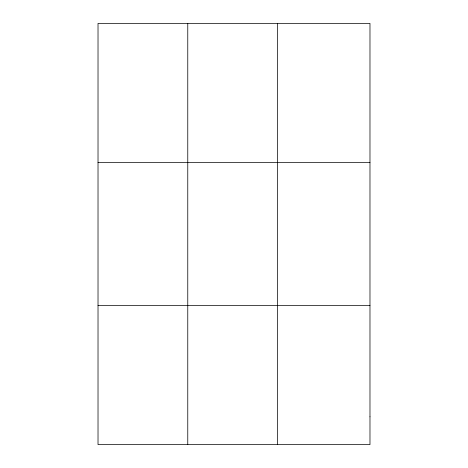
<?xml version="1.0" encoding="UTF-8"?>
<svg xmlns="http://www.w3.org/2000/svg" width="468" height="468" viewBox="0 0 468 468"><rect width="100%" height="100%" fill="white"/><g stroke="black" fill="none" stroke-linecap="round" stroke-linejoin="round"><path stroke-width="0.7" d="M187.767 444.6L187.767 23.4M277.512 444.6L277.512 23.4M98.023 162.396L369.977 162.396M98.023 305.604L369.977 305.604M369.977 416.801L369.977 444.6L98.023 444.6L98.023 23.4L369.977 23.4L369.977 416.801"/></g></svg>
